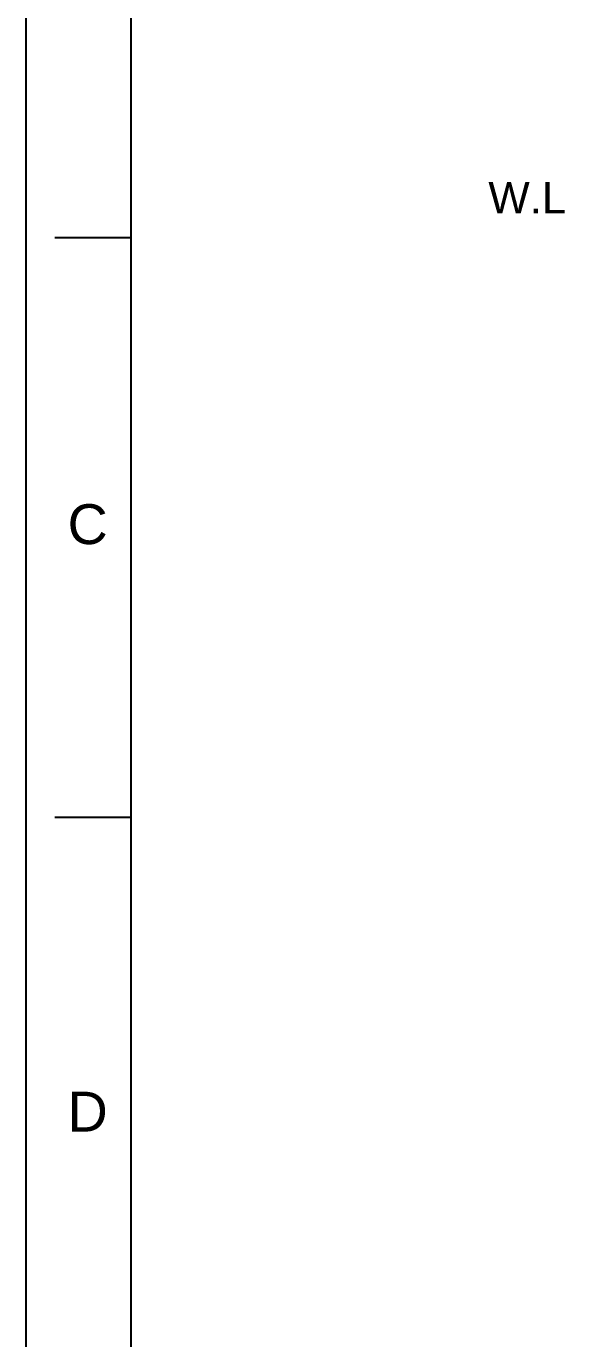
# Model space of a CAD drawing. Header units: millimetres. Extents: x 5859 to 6700, y -2125 to -1530.
# Drawn here: x 5858.8 to 5961.9, y -1982.6 to -1731.6 of the extents above; entities that cross this region are included whole.
import ezdxf
from ezdxf.enums import TextEntityAlignment as Align

# ---------------------------------------------------------------- set-up
doc = ezdxf.new("R2010")
doc.units = ezdxf.units.MM
doc.layers.add('FORM', color=7, linetype='Continuous')
doc.layers.add('벽', color=2, linetype='Continuous')
doc.styles.get("Standard").update_dxf_attribs({"font": 'arial.ttf'})

msp = doc.modelspace()

# ---------------------------------------------------------------- linework, layer by layer
at = {"layer": 'FORM', "color": 7, "linetype": 'Continuous'}
for p, q in [((5858.8, -2124.84), (5858.8, -1530.13)), ((5878.83, -1550.16), (5878.83, -2104.82)), ((5878.83, -1772.02), (5864.27, -1772.02)), ((5878.83, -1882.95), (5864.27, -1882.95))]:
    msp.add_line(p, q, dxfattribs=at)

# ---------------------------------------------------------------- texts
at = {"layer": 'FORM', "char_height": 7.63, "attachment_point": 5}
for s, insert in [('C', (5870.56, -1826.86)), ('D', (5870.56, -1939.19))]:
    msp.add_mtext_dynamic_manual_height_columns(s, width=10.0119, gutter_width=12.51, heights=[0], dxfattribs=dict(at, insert=insert))
at = {"layer": '벽'}
msp.add_text('W.L', height=6, dxfattribs=at).set_placement((5954.7, -1769.16), align=Align.BOTTOM_CENTER)

doc.saveas('drawing.dxf')
